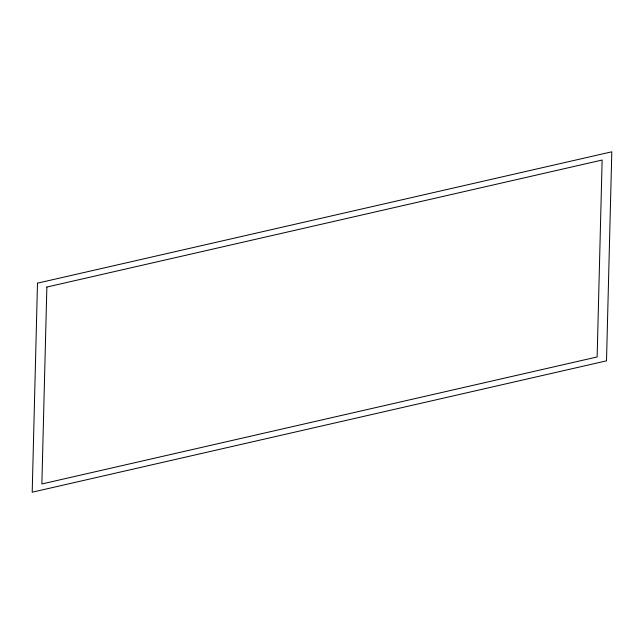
<?xml version="1.0" encoding="UTF-8"?>
<svg xmlns="http://www.w3.org/2000/svg" width="644" height="644" viewBox="0 0 644 644"><rect width="100%" height="100%" fill="white"/><g stroke="black" fill="none" stroke-linecap="round" stroke-linejoin="round"><path stroke-width="0.97" d="M37.489 283.159L32.2 492.201L606.511 360.841L611.8 151.799L37.489 283.159M46.859 287.047L41.868 483.966L597.141 356.953L602.132 160.034L46.859 287.047"/></g></svg>
